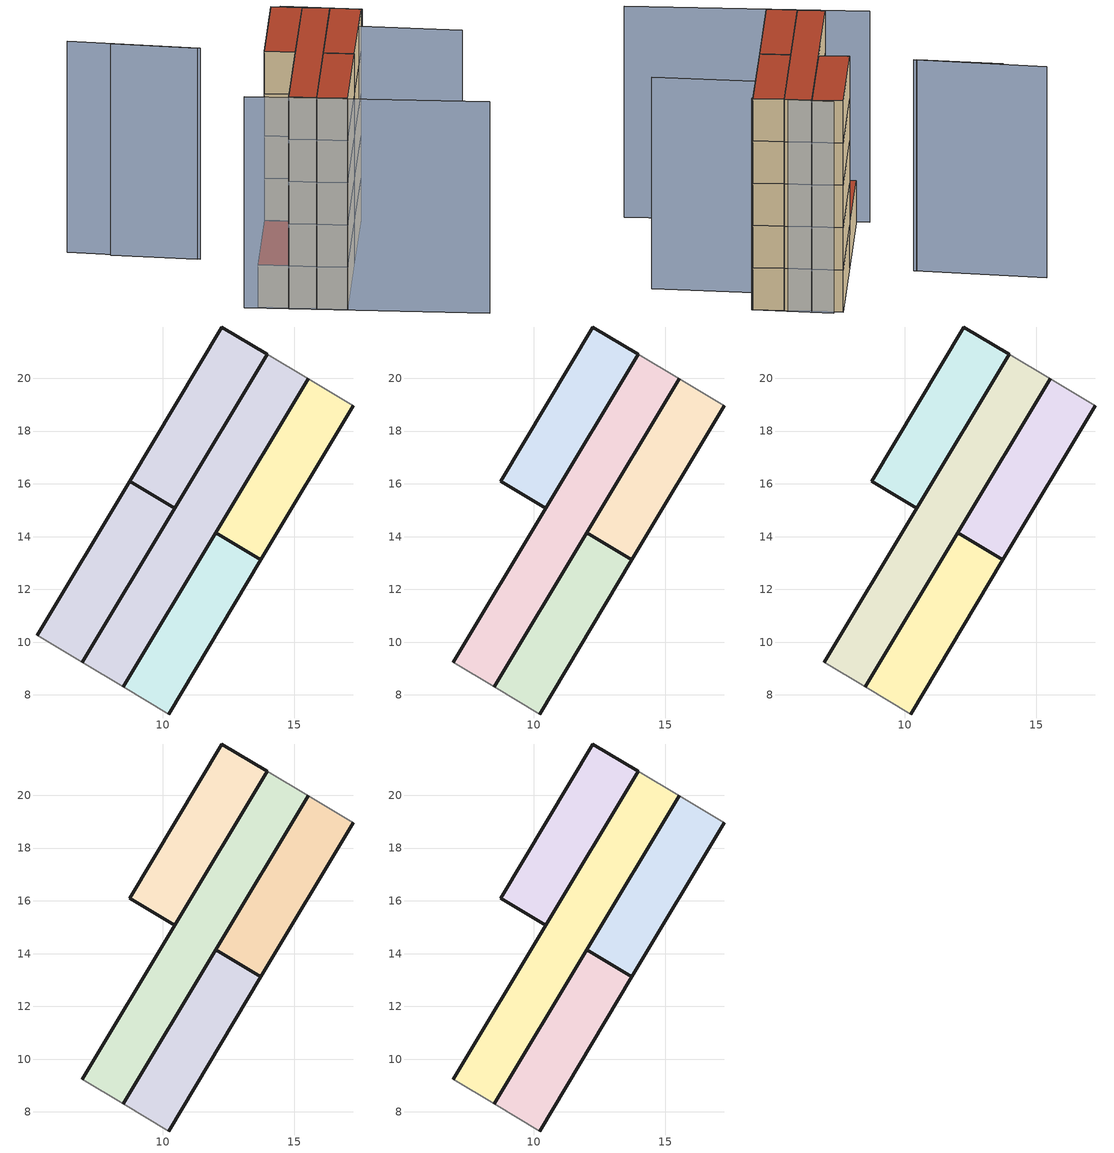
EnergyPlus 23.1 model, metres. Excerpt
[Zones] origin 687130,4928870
fde7774baecce05d_F0_dwelling_0
 floor ground (EU_floor_Construction): 17.24,18.95 13.73,13.12 12.01,14.15 15.52,19.99 z0
 wall outside (EU_wall_Construction): 15.52,19.99 12.01,14.15 13.73,13.12 17.24,18.95 z0:3
 wall adiabatic (EU_wall_Construction): 17.24,18.95 15.52,19.99 z0:3
fde7774baecce05d_F0_dwelling_1
 floor ground (EU_floor_Construction): 13.73,13.12 10.23,7.28 8.51,8.31 12.01,14.15 z0
 wall outside (EU_wall_Construction): 10.23,7.28 13.73,13.12 12.01,14.15 8.51,8.31 z0:3
 wall adiabatic (EU_wall_Construction): 8.51,8.31 10.23,7.28 z0:3
fde7774baecce05d_F0_dwelling_2
 floor ground (EU_floor_Construction): 15.52,19.99 8.51,8.31 6.96,9.24 10.47,15.07 13.97,20.91 z0; 13.97,20.91 10.47,15.07 8.75,16.11 12.25,21.94 z0
 wall outside (EU_wall_Construction): 12.25,21.94 8.75,16.11 10.47,15.07 13.97,20.91 12.25,21.94 z0:3
fde7774baecce05d_F0_dwelling_3
 floor ground (EU_floor_Construction): 15.52,19.99 8.51,8.31 6.96,9.24 10.47,15.07 13.97,20.91 z0; 10.47,15.07 6.96,9.24 5.24,10.27 8.75,16.11 z0
 wall outside (EU_wall_Construction): 6.96,9.24 10.47,15.07 8.75,16.11 5.24,10.27 z0:3
 wall adiabatic (EU_wall_Construction): 5.24,10.27 6.96,9.24 z0:3
 roof outside (EU_roof_Construction): 8.51,8.31 15.52,19.99 13.97,20.91 10.47,15.07 6.96,9.24 z3; 6.96,9.24 10.47,15.07 8.75,16.11 5.24,10.27 z3
fde7774baecce05d_F0_circulation
 floor ground (EU_floor_Construction): 13.97,20.91 10.47,15.07 8.75,16.11 12.25,21.94 z0; 15.52,19.99 8.51,8.31 6.96,9.24 10.47,15.07 13.97,20.91 z0; 10.47,15.07 6.96,9.24 5.24,10.27 8.75,16.11 z0
 wall outside (EU_wall_Construction): 8.51,8.31 15.52,19.99 / 13.97,20.91 6.96,9.24 z0:3
 wall adiabatic (EU_wall_Construction): 6.96,9.24 8.51,8.31 / 15.52,19.99 13.97,20.91 z0:3
 roof outside (EU_floor_Construction): 8.51,8.31 15.52,19.99 13.97,20.91 10.47,15.07 10.27,14.75 6.96,9.24 z3; 6.96,9.24 10.47,15.07 8.75,16.11 5.24,10.27 z3
fde7774baecce05d_F1_dwelling_0
 floor to fde7774baecce05d_F0_dwelling_0 (EU_floor_Construction): 17.24,18.95 13.73,13.12 12.01,14.15 15.52,19.99 z3
 wall outside (EU_wall_Construction): 15.52,19.99 12.01,14.15 13.73,13.12 17.24,18.95 z3:6
 wall adiabatic (EU_wall_Construction): 17.24,18.95 15.52,19.99 z3:6
fde7774baecce05d_F1_dwelling_1
 floor to fde7774baecce05d_F0_dwelling_1 (EU_floor_Construction): 13.73,13.12 10.23,7.28 8.51,8.31 12.01,14.15 z3
 wall outside (EU_wall_Construction): 10.23,7.28 13.73,13.12 12.01,14.15 8.51,8.31 z3:6
 wall adiabatic (EU_wall_Construction): 8.51,8.31 10.23,7.28 z3:6
fde7774baecce05d_F1_dwelling_2
 floor to fde7774baecce05d_F0_circulation (EU_floor_Construction): 13.97,20.91 10.47,15.07 8.75,16.11 12.25,21.94 z3
 floor to fde7774baecce05d_F0_dwelling_2 (EU_floor_Construction): 15.52,19.99 8.51,8.31 6.96,9.24 10.47,15.07 13.97,20.91 z3
 wall outside (EU_wall_Construction): 12.25,21.94 8.75,16.11 10.47,15.07 13.97,20.91 12.25,21.94 z3:6
fde7774baecce05d_F1_circulation
 floor outside (EU_floor_Construction): 13.97,20.91 13.27,19.75 10.47,15.07 8.75,16.11 12.25,21.94 z3; 15.52,19.99 8.51,8.31 6.96,9.24 10.47,15.07 13.97,20.91 z3
 wall outside (EU_wall_Construction): 8.51,8.31 15.52,19.99 / 13.97,20.91 6.96,9.24 z3:6
 wall adiabatic (EU_wall_Construction): 6.96,9.24 8.51,8.31 / 15.52,19.99 13.97,20.91 z3:6
fde7774baecce05d_F2_dwelling_0
 floor to fde7774baecce05d_F1_dwelling_0 (EU_floor_Construction): 17.24,18.95 13.73,13.12 12.01,14.15 15.52,19.99 z6
 wall outside (EU_wall_Construction): 15.52,19.99 12.01,14.15 13.73,13.12 17.24,18.95 z6:9
 wall adiabatic (EU_wall_Construction): 17.24,18.95 15.52,19.99 z6:9
fde7774baecce05d_F2_dwelling_1
 floor to fde7774baecce05d_F1_dwelling_1 (EU_floor_Construction): 13.73,13.12 10.23,7.28 8.51,8.31 12.01,14.15 z6
 wall outside (EU_wall_Construction): 10.23,7.28 13.73,13.12 12.01,14.15 8.51,8.31 z6:9
 wall adiabatic (EU_wall_Construction): 8.51,8.31 10.23,7.28 z6:9
fde7774baecce05d_F2_dwelling_2
 floor outside (EU_floor_Construction): 15.52,19.99 8.51,8.31 6.96,9.24 10.47,15.07 13.97,20.91 z6
 floor to fde7774baecce05d_F1_dwelling_2 (EU_floor_Construction): 13.97,20.91 10.47,15.07 8.75,16.11 12.25,21.94 z6
 wall outside (EU_wall_Construction): 12.25,21.94 8.75,16.11 10.47,15.07 13.97,20.91 12.25,21.94 z6:9
fde7774baecce05d_F2_circulation
 floor to fde7774baecce05d_F1_circulation (EU_floor_Construction): 15.52,19.99 8.51,8.31 6.96,9.24 10.47,15.07 13.97,20.91 z6; 13.97,20.91 10.68,15.43 10.47,15.07 8.75,16.11 12.25,21.94 z6
 wall outside (EU_wall_Construction): 8.51,8.31 15.52,19.99 / 13.97,20.91 6.96,9.24 z6:9
 wall adiabatic (EU_wall_Construction): 6.96,9.24 8.51,8.31 / 15.52,19.99 13.97,20.91 z6:9
fde7774baecce05d_F3_dwelling_0
 floor to fde7774baecce05d_F2_dwelling_0 (EU_floor_Construction): 17.24,18.95 13.73,13.12 12.01,14.15 15.52,19.99 z9
 wall outside (EU_wall_Construction): 15.52,19.99 12.01,14.15 13.73,13.12 17.24,18.95 z9:12
 wall adiabatic (EU_wall_Construction): 17.24,18.95 15.52,19.99 z9:12
fde7774baecce05d_F3_dwelling_1
 floor to fde7774baecce05d_F2_dwelling_1 (EU_floor_Construction): 13.73,13.12 10.23,7.28 8.51,8.31 12.01,14.15 z9
 wall outside (EU_wall_Construction): 10.23,7.28 13.73,13.12 12.01,14.15 8.51,8.31 z9:12
 wall adiabatic (EU_wall_Construction): 8.51,8.31 10.23,7.28 z9:12
fde7774baecce05d_F3_dwelling_2
 floor outside (EU_floor_Construction): 15.52,19.99 8.51,8.31 6.96,9.24 10.47,15.07 13.97,20.91 z9
 floor to fde7774baecce05d_F2_dwelling_2 (EU_floor_Construction): 13.97,20.91 10.47,15.07 8.75,16.11 12.25,21.94 z9
 wall outside (EU_wall_Construction): 12.25,21.94 8.75,16.11 10.47,15.07 13.97,20.91 12.25,21.94 z9:12
fde7774baecce05d_F3_circulation
 floor to fde7774baecce05d_F2_circulation (EU_floor_Construction): 15.52,19.99 8.51,8.31 6.96,9.24 10.47,15.07 13.97,20.91 z9; 13.97,20.91 10.68,15.43 10.47,15.07 8.75,16.11 12.25,21.94 z9
 wall outside (EU_wall_Construction): 8.51,8.31 15.52,19.99 / 13.97,20.91 6.96,9.24 z9:12
 wall adiabatic (EU_wall_Construction): 6.96,9.24 8.51,8.31 / 15.52,19.99 13.97,20.91 z9:12
fde7774baecce05d_F4_dwelling_0
 floor to fde7774baecce05d_F3_dwelling_0 (EU_floor_Construction): 17.24,18.95 13.73,13.12 12.01,14.15 15.52,19.99 z12
 wall outside (EU_wall_Construction): 15.52,19.99 12.01,14.15 13.73,13.12 17.24,18.95 z12:15
 wall adiabatic (EU_wall_Construction): 17.24,18.95 15.52,19.99 z12:15
 roof outside (EU_roof_Construction): 13.73,13.12 17.24,18.95 15.52,19.99 12.01,14.15 z15
fde7774baecce05d_F4_dwelling_1
 floor to fde7774baecce05d_F3_dwelling_1 (EU_floor_Construction): 13.73,13.12 10.23,7.28 8.51,8.31 12.01,14.15 z12
 wall outside (EU_wall_Construction): 10.23,7.28 13.73,13.12 12.01,14.15 8.51,8.31 z12:15
 wall adiabatic (EU_wall_Construction): 8.51,8.31 10.23,7.28 z12:15
 roof outside (EU_roof_Construction): 10.23,7.28 13.73,13.12 12.01,14.15 8.51,8.31 z15
fde7774baecce05d_F4_dwelling_2
 floor outside (EU_floor_Construction): 15.52,19.99 8.51,8.31 6.96,9.24 10.47,15.07 13.97,20.91 z12
 floor to fde7774baecce05d_F3_dwelling_2 (EU_floor_Construction): 13.97,20.91 10.47,15.07 8.75,16.11 12.25,21.94 z12
 wall outside (EU_wall_Construction): 12.25,21.94 8.75,16.11 10.47,15.07 13.97,20.91 12.25,21.94 z12:15
 roof outside (EU_roof_Construction): 8.51,8.31 15.52,19.99 13.97,20.91 10.47,15.07 6.96,9.24 z15; 10.47,15.07 13.97,20.91 12.25,21.94 8.75,16.11 z15
fde7774baecce05d_F4_circulation
 floor to fde7774baecce05d_F3_circulation (EU_floor_Construction): 15.52,19.99 8.51,8.31 6.96,9.24 10.47,15.07 13.97,20.91 z12; 13.97,20.91 10.68,15.43 10.47,15.07 8.75,16.11 12.25,21.94 z12
 wall outside (EU_wall_Construction): 8.51,8.31 15.52,19.99 / 13.97,20.91 6.96,9.24 z12:15
 wall adiabatic (EU_wall_Construction): 6.96,9.24 8.51,8.31 / 15.52,19.99 13.97,20.91 z12:15
 roof outside (EU_roof_Construction): 8.51,8.31 15.52,19.99 13.97,20.91 10.47,15.07 6.96,9.24 z15; 10.47,15.07 13.97,20.91 12.25,21.94 8.75,16.11 z15
shading: 21.54,13.09 15.9,16.68 / 17.29,18.87 12.83,21.77 / 4.44,10.58 18.1,2.63 / -1.78,23.32 5.31,18.43 / 5.16,18.53 0.5,21.64 z0:15
[Building]
EU S2 Campaign: North Axis=0; Terrain=City; Solar Distribution=FullExterior
[Site:Location]
Bologna: Latitude=44.5; Longitude=11.25; Time Zone=1; Elevation=37
[SizingPeriod:WeatherFileDays]
AnnualSizingPeriod: Begin Month=1; Begin Day of Month=1; End Month=12; End Day of Month=31; Day of Week for Start Day=Monday; Use Weather File Daylight Saving Period=No; Use Weather File Rain and Snow Indicators=No
[MATERIAL]
EU_InternalMass_Material: Roughness=MediumRough; Thickness=0.1; Conductivity=1; Density=1800; Specific Heat=900; Thermal Absorptance=0.9; Solar Absorptance=0.7; Visible Absorptance=0.7
[MATERIAL:NOMASS] Roughness=MediumRough; Thermal Absorptance=0.9; Solar Absorptance=0.7; Visible Absorptance=0.7
Name | Thermal Resistance
EU_wall_NoMass | 0.905828
EU_roof_NoMass | 0.37593
EU_floor_NoMass | 0.67114
[CONSTRUCTION]
EU_wall_Construction: EU_wall_NoMass
EU_roof_Construction: EU_roof_NoMass
EU_floor_Construction: EU_floor_NoMass
EU_InternalMass_Construction: EU_InternalMass_Material
[ZONE] Type=1; Multiplier=1; Ceiling Height=autocalculate; Floor Area=autocalculate; Part of Total Floor Area=Yes
Name | Volume
fde7774baecce05d_F0_dwelling_0; fde7774baecce05d_F1_dwelling_0; fde7774baecce05d_F2_dwelling_0; fde7774baecce05d_F3_dwelling_0; fde7774baecce05d_F4_dwelling_0 | 40.9717
fde7774baecce05d_F0_dwelling_1; fde7774baecce05d_F1_dwelling_1; fde7774baecce05d_F2_dwelling_1; fde7774baecce05d_F3_dwelling_1; fde7774baecce05d_F4_dwelling_1 | 40.9724
fde7774baecce05d_F0_dwelling_2; fde7774baecce05d_F1_dwelling_2; fde7774baecce05d_F2_dwelling_2; fde7774baecce05d_F3_dwelling_2; fde7774baecce05d_F4_dwelling_2; fde7774baecce05d_F2_circulation; fde7774baecce05d_F3_circulation; fde7774baecce05d_F4_circulation | 114.51
fde7774baecce05d_F0_dwelling_3; fde7774baecce05d_F1_circulation | 114.508
fde7774baecce05d_F0_circulation | 155.485
[INTERNALMASS] Construction=EU_InternalMass_Construction
Name | Zone or ZoneList | Surface Area
fde7774baecce05d_F0_dwelling_0_EU_InternalMass | fde7774baecce05d_F0_dwelling_0 | 13.6572
fde7774baecce05d_F0_dwelling_1_EU_InternalMass | fde7774baecce05d_F0_dwelling_1 | 13.6572
fde7774baecce05d_F0_dwelling_2_EU_InternalMass | fde7774baecce05d_F0_dwelling_2 | 13.6584
fde7774baecce05d_F0_dwelling_3_EU_InternalMass | fde7774baecce05d_F0_dwelling_3 | 13.6584
fde7774baecce05d_F1_dwelling_0_EU_InternalMass | fde7774baecce05d_F1_dwelling_0 | 13.6572
fde7774baecce05d_F1_dwelling_1_EU_InternalMass | fde7774baecce05d_F1_dwelling_1 | 13.6572
fde7774baecce05d_F1_dwelling_2_EU_InternalMass | fde7774baecce05d_F1_dwelling_2 | 27.3168
fde7774baecce05d_F2_dwelling_0_EU_InternalMass | fde7774baecce05d_F2_dwelling_0 | 13.6572
fde7774baecce05d_F2_dwelling_1_EU_InternalMass | fde7774baecce05d_F2_dwelling_1 | 13.6572
fde7774baecce05d_F2_dwelling_2_EU_InternalMass | fde7774baecce05d_F2_dwelling_2 | 27.3168
fde7774baecce05d_F3_dwelling_0_EU_InternalMass | fde7774baecce05d_F3_dwelling_0 | 13.6572
fde7774baecce05d_F3_dwelling_1_EU_InternalMass | fde7774baecce05d_F3_dwelling_1 | 13.6572
fde7774baecce05d_F3_dwelling_2_EU_InternalMass | fde7774baecce05d_F3_dwelling_2 | 27.3168
fde7774baecce05d_F4_dwelling_0_EU_InternalMass | fde7774baecce05d_F4_dwelling_0 | 13.6572
fde7774baecce05d_F4_dwelling_1_EU_InternalMass | fde7774baecce05d_F4_dwelling_1 | 13.6572
fde7774baecce05d_F4_dwelling_2_EU_InternalMass | fde7774baecce05d_F4_dwelling_2 | 27.3168
[OTHEREQUIPMENT] Fuel Type=Electricity; Design Level Calculation Method=Watts/Area; Power per Zone Floor Area=1; Fraction Latent=0; Fraction Radiant=0; Fraction Lost=0; Carbon Dioxide Generation Rate=0; EndUse Subcategory=EU_Step8_InternalGains
Name | Zone or ZoneList or Space or SpaceList | Schedule
EU_Step8_InternalGain_fde7774baecce05d_F0_dwelling_0_f000 | fde7774baecce05d_F0_dwelling_0 | EU_Step8_GainSchedule_fde7774baecce05d_F0_dwelling_0_f000
EU_Step8_InternalGain_fde7774baecce05d_F0_dwelling_1_f000 | fde7774baecce05d_F0_dwelling_1 | EU_Step8_GainSchedule_fde7774baecce05d_F0_dwelling_1_f000
EU_Step8_InternalGain_fde7774baecce05d_F0_dwelling_2_f000 | fde7774baecce05d_F0_dwelling_2 | EU_Step8_GainSchedule_fde7774baecce05d_F0_dwelling_2_f000
EU_Step8_InternalGain_fde7774baecce05d_F0_dwelling_3_f000 | fde7774baecce05d_F0_dwelling_3 | EU_Step8_GainSchedule_fde7774baecce05d_F0_dwelling_3_f000
EU_Step8_InternalGain_fde7774baecce05d_F1_dwelling_0_f000 | fde7774baecce05d_F1_dwelling_0 | EU_Step8_GainSchedule_fde7774baecce05d_F1_dwelling_0_f000
EU_Step8_InternalGain_fde7774baecce05d_F1_dwelling_1_f000 | fde7774baecce05d_F1_dwelling_1 | EU_Step8_GainSchedule_fde7774baecce05d_F1_dwelling_1_f000
EU_Step8_InternalGain_fde7774baecce05d_F1_dwelling_2_f000 | fde7774baecce05d_F1_dwelling_2 | EU_Step8_GainSchedule_fde7774baecce05d_F1_dwelling_2_f000
EU_Step8_InternalGain_fde7774baecce05d_F2_dwelling_0_f000 | fde7774baecce05d_F2_dwelling_0 | EU_Step8_GainSchedule_fde7774baecce05d_F2_dwelling_0_f000
EU_Step8_InternalGain_fde7774baecce05d_F2_dwelling_1_f000 | fde7774baecce05d_F2_dwelling_1 | EU_Step8_GainSchedule_fde7774baecce05d_F2_dwelling_1_f000
EU_Step8_InternalGain_fde7774baecce05d_F2_dwelling_2_f000 | fde7774baecce05d_F2_dwelling_2 | EU_Step8_GainSchedule_fde7774baecce05d_F2_dwelling_2_f000
EU_Step8_InternalGain_fde7774baecce05d_F3_dwelling_0_f000 | fde7774baecce05d_F3_dwelling_0 | EU_Step8_GainSchedule_fde7774baecce05d_F3_dwelling_0_f000
EU_Step8_InternalGain_fde7774baecce05d_F3_dwelling_1_f000 | fde7774baecce05d_F3_dwelling_1 | EU_Step8_GainSchedule_fde7774baecce05d_F3_dwelling_1_f000
EU_Step8_InternalGain_fde7774baecce05d_F3_dwelling_2_f000 | fde7774baecce05d_F3_dwelling_2 | EU_Step8_GainSchedule_fde7774baecce05d_F3_dwelling_2_f000
EU_Step8_InternalGain_fde7774baecce05d_F4_dwelling_0_f000 | fde7774baecce05d_F4_dwelling_0 | EU_Step8_GainSchedule_fde7774baecce05d_F4_dwelling_0_f000
EU_Step8_InternalGain_fde7774baecce05d_F4_dwelling_1_f000 | fde7774baecce05d_F4_dwelling_1 | EU_Step8_GainSchedule_fde7774baecce05d_F4_dwelling_1_f000
EU_Step8_InternalGain_fde7774baecce05d_F4_dwelling_2_f000 | fde7774baecce05d_F4_dwelling_2 | EU_Step8_GainSchedule_fde7774baecce05d_F4_dwelling_2_f000
[ZONEINFILTRATION:DESIGNFLOWRATE] Schedule=EU_AlwaysOn; Design Flow Rate Calculation Method=Flow/Area; Flow Rate per Floor Area=0.0005; Constant Term Coefficient=1; Temperature Term Coefficient=0; Velocity Term Coefficient=0; Velocity Squared Term Coefficient=0
Name | Zone or ZoneList or Space or SpaceList
EU_Circulation_Infiltration_fde7774baecce05d_F0_circulation | fde7774baecce05d_F0_circulation
EU_Circulation_Infiltration_fde7774baecce05d_F1_circulation | fde7774baecce05d_F1_circulation
EU_Circulation_Infiltration_fde7774baecce05d_F2_circulation | fde7774baecce05d_F2_circulation
EU_Circulation_Infiltration_fde7774baecce05d_F3_circulation | fde7774baecce05d_F3_circulation
EU_Circulation_Infiltration_fde7774baecce05d_F4_circulation | fde7774baecce05d_F4_circulation
[ZONEVENTILATION:DESIGNFLOWRATE] Schedule=EU_AlwaysOn; Design Flow Rate Calculation Method=AirChanges/Hour; Air Changes per Hour=0.73129; Ventilation Type=Natural; Fan Pressure Rise=0; Fan Total Efficiency=1; Constant Term Coefficient=1; Temperature Term Coefficient=0; Velocity Term Coefficient=0; Velocity Squared Term Coefficient=0; Minimum Indoor Temperature=-100; Maximum Indoor Temperature=100; Delta Temperature=-100; Minimum Outdoor Temperature=-100; Maximum Outdoor Temperature=100; Maximum Wind Speed=40
Name | Zone or ZoneList or Space or SpaceList
EU_ConstantAir_fde7774baecce05d_F0_dwelling_0 | fde7774baecce05d_F0_dwelling_0
EU_ConstantAir_fde7774baecce05d_F0_dwelling_1 | fde7774baecce05d_F0_dwelling_1
EU_ConstantAir_fde7774baecce05d_F0_dwelling_2 | fde7774baecce05d_F0_dwelling_2
EU_ConstantAir_fde7774baecce05d_F0_dwelling_3 | fde7774baecce05d_F0_dwelling_3
EU_ConstantAir_fde7774baecce05d_F1_dwelling_0 | fde7774baecce05d_F1_dwelling_0
EU_ConstantAir_fde7774baecce05d_F1_dwelling_1 | fde7774baecce05d_F1_dwelling_1
EU_ConstantAir_fde7774baecce05d_F1_dwelling_2 | fde7774baecce05d_F1_dwelling_2
EU_ConstantAir_fde7774baecce05d_F2_dwelling_0 | fde7774baecce05d_F2_dwelling_0
EU_ConstantAir_fde7774baecce05d_F2_dwelling_1 | fde7774baecce05d_F2_dwelling_1
EU_ConstantAir_fde7774baecce05d_F2_dwelling_2 | fde7774baecce05d_F2_dwelling_2
EU_ConstantAir_fde7774baecce05d_F3_dwelling_0 | fde7774baecce05d_F3_dwelling_0
EU_ConstantAir_fde7774baecce05d_F3_dwelling_1 | fde7774baecce05d_F3_dwelling_1
EU_ConstantAir_fde7774baecce05d_F3_dwelling_2 | fde7774baecce05d_F3_dwelling_2
EU_ConstantAir_fde7774baecce05d_F4_dwelling_0 | fde7774baecce05d_F4_dwelling_0
EU_ConstantAir_fde7774baecce05d_F4_dwelling_1 | fde7774baecce05d_F4_dwelling_1
EU_ConstantAir_fde7774baecce05d_F4_dwelling_2 | fde7774baecce05d_F4_dwelling_2
[HVACTEMPLATE:THERMOSTAT] Constant Heating Setpoint=20; Constant Cooling Setpoint=50
EU_HeatOnly_fde7774baecce05d_F0_dwelling_0; EU_HeatOnly_fde7774baecce05d_F0_dwelling_1; EU_HeatOnly_fde7774baecce05d_F0_dwelling_2; EU_HeatOnly_fde7774baecce05d_F0_dwelling_3; EU_HeatOnly_fde7774baecce05d_F1_dwelling_0; EU_HeatOnly_fde7774baecce05d_F1_dwelling_1; EU_HeatOnly_fde7774baecce05d_F1_dwelling_2; EU_HeatOnly_fde7774baecce05d_F2_dwelling_0; EU_HeatOnly_fde7774baecce05d_F2_dwelling_1; EU_HeatOnly_fde7774baecce05d_F2_dwelling_2; EU_HeatOnly_fde7774baecce05d_F3_dwelling_0; EU_HeatOnly_fde7774baecce05d_F3_dwelling_1; EU_HeatOnly_fde7774baecce05d_F3_dwelling_2; EU_HeatOnly_fde7774baecce05d_F4_dwelling_0; EU_HeatOnly_fde7774baecce05d_F4_dwelling_1; EU_HeatOnly_fde7774baecce05d_F4_dwelling_2
[HVACTEMPLATE:ZONE:IDEALLOADSAIRSYSTEM] System Availability Schedule=EU_AlwaysOn; Maximum Heating Supply Air Temperature=50; Minimum Cooling Supply Air Temperature=13; Maximum Heating Supply Air Humidity Ratio=0.0156; Minimum Cooling Supply Air Humidity Ratio=0.0077; Heating Limit=NoLimit; Cooling Limit=NoLimit; Heating Availability Schedule=EU_AlwaysOn; Cooling Availability Schedule=EU_CoolingOff; Dehumidification Control Type=ConstantSensibleHeatRatio; Cooling Sensible Heat Ratio=0.7; Dehumidification Setpoint=60; Humidification Control Type=None; Humidification Setpoint=30; Outdoor Air Method=None; Outdoor Air Flow Rate per Person=0.00944; Outdoor Air Flow Rate per Zone Floor Area=0; Outdoor Air Flow Rate per Zone=0; Demand Controlled Ventilation Type=None; Outdoor Air Economizer Type=NoEconomizer; Heat Recovery Type=None; Sensible Heat Recovery Effectiveness=0.7; Latent Heat Recovery Effectiveness=0.65
Name | Template Thermostat
fde7774baecce05d_F0_dwelling_0 | EU_HeatOnly_fde7774baecce05d_F0_dwelling_0
fde7774baecce05d_F0_dwelling_1 | EU_HeatOnly_fde7774baecce05d_F0_dwelling_1
fde7774baecce05d_F0_dwelling_2 | EU_HeatOnly_fde7774baecce05d_F0_dwelling_2
fde7774baecce05d_F0_dwelling_3 | EU_HeatOnly_fde7774baecce05d_F0_dwelling_3
fde7774baecce05d_F1_dwelling_0 | EU_HeatOnly_fde7774baecce05d_F1_dwelling_0
fde7774baecce05d_F1_dwelling_1 | EU_HeatOnly_fde7774baecce05d_F1_dwelling_1
fde7774baecce05d_F1_dwelling_2 | EU_HeatOnly_fde7774baecce05d_F1_dwelling_2
fde7774baecce05d_F2_dwelling_0 | EU_HeatOnly_fde7774baecce05d_F2_dwelling_0
fde7774baecce05d_F2_dwelling_1 | EU_HeatOnly_fde7774baecce05d_F2_dwelling_1
fde7774baecce05d_F2_dwelling_2 | EU_HeatOnly_fde7774baecce05d_F2_dwelling_2
fde7774baecce05d_F3_dwelling_0 | EU_HeatOnly_fde7774baecce05d_F3_dwelling_0
fde7774baecce05d_F3_dwelling_1 | EU_HeatOnly_fde7774baecce05d_F3_dwelling_1
fde7774baecce05d_F3_dwelling_2 | EU_HeatOnly_fde7774baecce05d_F3_dwelling_2
fde7774baecce05d_F4_dwelling_0 | EU_HeatOnly_fde7774baecce05d_F4_dwelling_0
fde7774baecce05d_F4_dwelling_1 | EU_HeatOnly_fde7774baecce05d_F4_dwelling_1
fde7774baecce05d_F4_dwelling_2 | EU_HeatOnly_fde7774baecce05d_F4_dwelling_2
[SIZING:ZONE] Zone Cooling Design Supply Air Temperature Input Method=SupplyAirTemperature; Zone Cooling Design Supply Air Temperature=13; Zone Heating Design Supply Air Temperature Input Method=SupplyAirTemperature; Zone Heating Design Supply Air Temperature=50; Zone Cooling Design Supply Air Humidity Ratio=0.008; Zone Heating Design Supply Air Humidity Ratio=0.008; Cooling Design Air Flow Method=DesignDay; Cooling Design Air Flow Rate=0; Cooling Minimum Air Flow per Zone Floor Area=0.000762; Cooling Minimum Air Flow=0; Cooling Minimum Air Flow Fraction=0.2; Heating Design Air Flow Method=DesignDay; Heating Design Air Flow Rate=0; Heating Maximum Air Flow per Zone Floor Area=0.002032; Heating Maximum Air Flow=0.141576; Heating Maximum Air Flow Fraction=0.3; Account for Dedicated Outdoor Air System=No; Dedicated Outdoor Air System Control Strategy=NeutralSupplyAir; Dedicated Outdoor Air Low Setpoint Temperature for Design=autosize; Dedicated Outdoor Air High Setpoint Temperature for Design=autosize; Zone Load Sizing Method=Sensible Load Only No Latent Load; Zone Latent Cooling Design Supply Air Humidity Ratio Input Method=HumidityRatioDifference; Zone Cooling Design Supply Air Humidity Ratio Difference=0.005; Zone Latent Heating Design Supply Air Humidity Ratio Input Method=HumidityRatioDifference; Zone Humidification Design Supply Air Humidity Ratio Difference=0.005
fde7774baecce05d_F0_dwelling_0; fde7774baecce05d_F0_dwelling_1; fde7774baecce05d_F0_dwelling_2; fde7774baecce05d_F0_dwelling_3; fde7774baecce05d_F1_dwelling_0; fde7774baecce05d_F1_dwelling_1; fde7774baecce05d_F1_dwelling_2; fde7774baecce05d_F2_dwelling_0; fde7774baecce05d_F2_dwelling_1; fde7774baecce05d_F2_dwelling_2; fde7774baecce05d_F3_dwelling_0; fde7774baecce05d_F3_dwelling_1; fde7774baecce05d_F3_dwelling_2; fde7774baecce05d_F4_dwelling_0; fde7774baecce05d_F4_dwelling_1; fde7774baecce05d_F4_dwelling_2
[SCHEDULE:CONSTANT]
Name | Hourly Value
EU_AlwaysOn | 1
EU_CoolingOff | 0
[SCHEDULE:FILE] Column Number=1; Rows to Skip at Top=0; Number of Hours of Data=8760; Column Separator=Comma; Interpolate to Timestep=No; Minutes per Item=60; Adjust Schedule for Daylight Savings=Yes
Name | File
EU_Step8_GainSchedule_fde7774baecce05d_F0_dwelling_0_f000 | ../../schedules/fde7774baecce05d/fde7774baecce05d_F0_dwelling_0_f000_gain.csv
EU_Step8_GainSchedule_fde7774baecce05d_F0_dwelling_1_f000 | ../../schedules/fde7774baecce05d/fde7774baecce05d_F0_dwelling_1_f000_gain.csv
EU_Step8_GainSchedule_fde7774baecce05d_F0_dwelling_2_f000 | ../../schedules/fde7774baecce05d/fde7774baecce05d_F0_dwelling_2_f000_gain.csv
EU_Step8_GainSchedule_fde7774baecce05d_F0_dwelling_3_f000 | ../../schedules/fde7774baecce05d/fde7774baecce05d_F0_dwelling_3_f000_gain.csv
EU_Step8_GainSchedule_fde7774baecce05d_F1_dwelling_0_f000 | ../../schedules/fde7774baecce05d/fde7774baecce05d_F1_dwelling_0_f000_gain.csv
EU_Step8_GainSchedule_fde7774baecce05d_F1_dwelling_1_f000 | ../../schedules/fde7774baecce05d/fde7774baecce05d_F1_dwelling_1_f000_gain.csv
EU_Step8_GainSchedule_fde7774baecce05d_F1_dwelling_2_f000 | ../../schedules/fde7774baecce05d/fde7774baecce05d_F1_dwelling_2_f000_gain.csv
EU_Step8_GainSchedule_fde7774baecce05d_F2_dwelling_0_f000 | ../../schedules/fde7774baecce05d/fde7774baecce05d_F2_dwelling_0_f000_gain.csv
EU_Step8_GainSchedule_fde7774baecce05d_F2_dwelling_1_f000 | ../../schedules/fde7774baecce05d/fde7774baecce05d_F2_dwelling_1_f000_gain.csv
EU_Step8_GainSchedule_fde7774baecce05d_F2_dwelling_2_f000 | ../../schedules/fde7774baecce05d/fde7774baecce05d_F2_dwelling_2_f000_gain.csv
EU_Step8_GainSchedule_fde7774baecce05d_F3_dwelling_0_f000 | ../../schedules/fde7774baecce05d/fde7774baecce05d_F3_dwelling_0_f000_gain.csv
EU_Step8_GainSchedule_fde7774baecce05d_F3_dwelling_1_f000 | ../../schedules/fde7774baecce05d/fde7774baecce05d_F3_dwelling_1_f000_gain.csv
EU_Step8_GainSchedule_fde7774baecce05d_F3_dwelling_2_f000 | ../../schedules/fde7774baecce05d/fde7774baecce05d_F3_dwelling_2_f000_gain.csv
EU_Step8_GainSchedule_fde7774baecce05d_F4_dwelling_0_f000 | ../../schedules/fde7774baecce05d/fde7774baecce05d_F4_dwelling_0_f000_gain.csv
EU_Step8_GainSchedule_fde7774baecce05d_F4_dwelling_1_f000 | ../../schedules/fde7774baecce05d/fde7774baecce05d_F4_dwelling_1_f000_gain.csv
EU_Step8_GainSchedule_fde7774baecce05d_F4_dwelling_2_f000 | ../../schedules/fde7774baecce05d/fde7774baecce05d_F4_dwelling_2_f000_gain.csv
